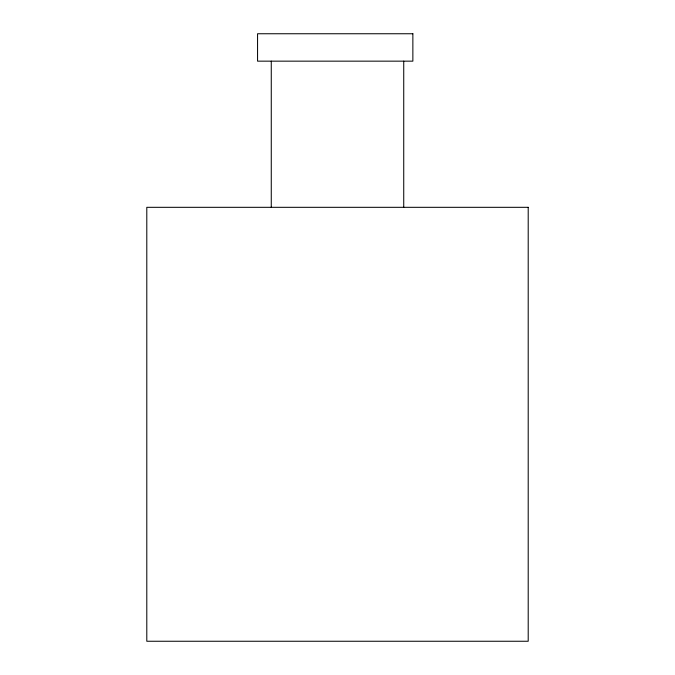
<?xml version="1.0" encoding="UTF-8"?>
<svg xmlns="http://www.w3.org/2000/svg" width="675" height="675" viewBox="0 0 675 675"><rect width="100%" height="100%" fill="white"/><g stroke="black" fill="none" stroke-linecap="round" stroke-linejoin="round"><path stroke-width="1.01" d="M403.734 61.155L403.734 207.318M271.266 61.155L271.266 207.318M412.864 33.75L257.563 33.75L257.563 61.155L412.864 61.155L412.864 33.75M528.204 207.318L146.796 207.318L146.796 641.25L528.204 641.25L528.204 207.318"/></g></svg>
